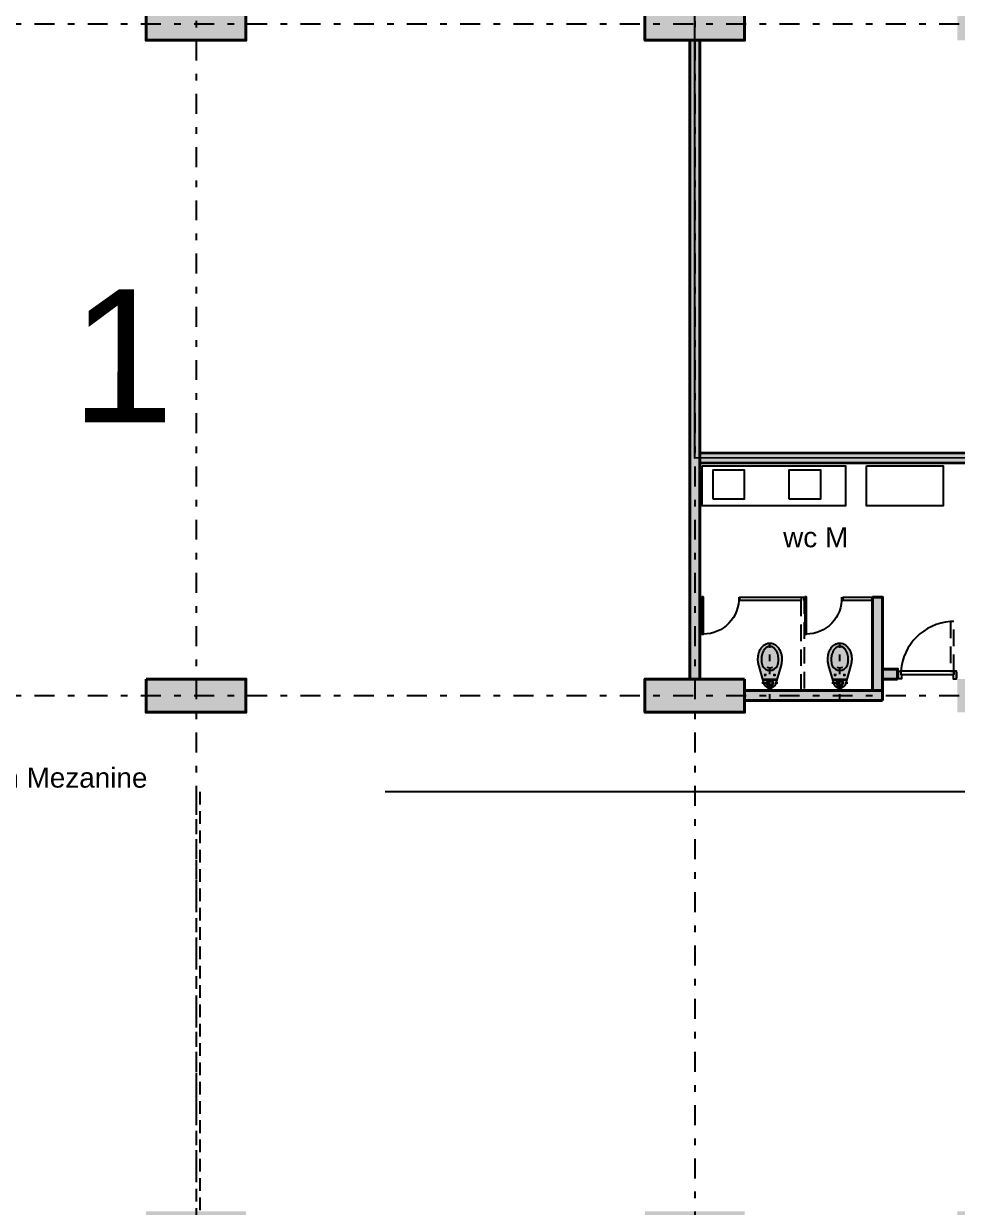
# Model space of a CAD drawing. Header units: millimetres. Extents: x 3781 to 4924, y 1639 to 1721.
# Drawn here: x 3809.09 to 3823.12, y 1668.51 to 1686.3 of the extents above; entities that cross this region are included whole.
import ezdxf

# ---------------------------------------------------------------- set-up
doc = ezdxf.new("R2010")
doc.units = ezdxf.units.MM
for name, pattern in [('CENTER', [0.7, 0.3, -0.2, 0, -0.2]), ('DASHED2', [9.524999999999995, 6.349999999999998, -3.174999999999998]), ('HIDDEN', [0.375, 0.25, -0.125]), ('LLUVIAS', [10, 4, -2, 4])]:
    doc.linetypes.add(name, pattern=pattern)
doc.layers.get('Defpoints').update_dxf_attribs({"color": 255})
for name, color, linetype in [('1amobla', 2, 'Continuous'), ('AMOBLAMIENTO', 1, 'Continuous'), ('EJE-ESTRUCTURA', 1, 'CENTER'), ('F-2', 2, 'Continuous'), ('HACHTCOLUMNA', 250, 'Continuous'), ('JCA_HATCH 254', 252, 'Continuous'), ('MUEBLE', 1, 'Continuous'), ('PROYECCION', 1, 'DASHED2')]:
    doc.layers.add(name, color=color, linetype=linetype)
doc.layers.add('DIM-25', color=1, linetype='Continuous', plot=False)
for name, color, linetype, lineweight in [('Estructura', 6, 'Continuous', 40), ('Muro', 4, 'Continuous', 40), ('TEXTOS', 7, 'Continuous', 20)]:
    doc.layers.add(name, color=color, linetype=linetype, lineweight=lineweight)
doc.styles.get("Standard").update_dxf_attribs({"font": 'arial.ttf'})

# ---------------------------------------------------------------- blocks, each defined once
blk = doc.blocks.new('estructura etapa 3')
at = {"layer": 'HACHTCOLUMNA'}
h = blk.add_hatch(color=256, dxfattribs=at)
h.paths.add_polyline_path([(-91.65052479424082, -6658.123952498036), (-91.65052483163788, -6657.623952492478), (-92.34962468142191, -6657.623952492692), (-92.34962464402486, -6658.123952498251)])
h.paths.add_polyline_path([(-49.35360165399231, -6658.123953550201), (-49.35360165463851, -6657.623953544642), (-50.05450180622518, -6657.624073242631), (-50.05450180557898, -6658.124073248189)])
h.paths.add_polyline_path([(-56.05269290422109, -6658.123953548908), (-56.05269290486729, -6657.623953543349), (-56.75269290454423, -6657.624054381149), (-56.75269290389804, -6658.124054386707)])
h.paths.add_polyline_path([(-76.44963033445936, -6659.123953527316), (-76.94963033376087, -6659.123953525937), (-76.9496303338118, -6657.623953525355), (-76.44963033520833, -6657.623953526268)])
h.paths.add_polyline_path([(-83.94962466275808, -6659.123953526419), (-84.44962466205959, -6659.123953525041), (-84.44962466211052, -6657.623953524459), (-83.94962466350705, -6657.623953525372)])
h.paths.add_polyline_path([(-60.45199772839385, -6659.123953526823), (-60.95199772769581, -6659.123953525441), (-60.95199772774629, -6657.623953524859), (-60.45199772914327, -6657.623953525776)])
h.paths.add_polyline_path([(-67.94963033684814, -6659.123953523713), (-68.44963033614965, -6659.123953522334), (-68.44963033620058, -6657.623953521752), (-67.94963033759711, -6657.623953522665)])
h.paths.add_polyline_path([(-91.8500747383024, -6668.198768413866), (-91.85097488956569, -6667.598768198336), (-92.3500747393499, -6667.598781503685), (-92.34917458808638, -6668.198781719215)])
h.paths.add_polyline_path([(-49.35360165997224, -6668.198834775361), (-49.35360165969462, -6667.598834775361), (-49.85360166074236, -6667.598833612342), (-49.85360166101998, -6668.198833612343)])
h.paths.add_polyline_path([(-56.15447406834653, -6668.148833038669), (-56.15447406899273, -6667.648833033111), (-56.85356531954483, -6667.649075604333), (-56.85356531889863, -6668.149075609892)])
h.paths.add_polyline_path([(-59.95199772806779, -6667.648834198664), (-59.95199772878357, -6668.148834196337), (-61.45199772983131, -6668.148834197909), (-61.45199772876629, -6667.648834201169)])
h.paths.add_polyline_path([(-75.94963033499096, -6667.648834198664), (-75.94963033570673, -6668.148834196337), (-77.44963033675447, -6668.148834197915), (-77.44963033568945, -6667.648834201173)])
h.paths.add_polyline_path([(-68.9496303369873, -6667.648834196665), (-68.94963033537522, -6668.148834193871), (-67.44963033560805, -6668.148834194158), (-67.44963033675447, -6667.648834196951)])
h.paths.add_polyline_path([(-84.94963033851843, -6667.648834198664), (-84.9496303378022, -6668.148834196337), (-83.44963033675447, -6668.148834197913), (-83.44963033781994, -6667.648834201173)])
h.paths.add_polyline_path([(-91.85007473830262, -6676.198714255436), (-91.85007473830262, -6675.598714255436), (-92.34917458808661, -6675.598833980074), (-92.34917458808661, -6676.198833980075)])
h.paths.add_polyline_path([(-49.35360166367525, -6676.19883419188), (-49.35360166339763, -6675.598834191882), (-49.85360166444536, -6675.598834192097), (-49.85360166472299, -6676.198834192096)])
h.paths.add_polyline_path([(-56.15447406836017, -6676.148834216151), (-56.15447406900614, -6675.648834210593), (-56.75356531955811, -6675.64883419414), (-56.75356531891191, -6676.148834199698)])
h.paths.add_polyline_path([(-59.95199772438798, -6675.648834197268), (-59.95199772475451, -6676.148834194008), (-61.45199772603507, -6676.148834196047), (-61.45199772462081, -6675.648834197444)])
h.paths.add_polyline_path([(-75.94963033131114, -6675.648834197268), (-75.94963033167767, -6676.148834194008), (-77.44963033295824, -6676.14883419605), (-77.44963033154397, -6675.648834197447)])
h.paths.add_polyline_path([(-68.94963033179408, -6675.648834195734), (-68.94963033064766, -6676.148834194337), (-67.44963033076408, -6676.148834193225), (-67.44963033214333, -6675.648834194855)])
h.paths.add_polyline_path([(-84.94963034219415, -6675.648834197267), (-84.94963034182763, -6676.148834194008), (-83.44963034054706, -6676.14883419605), (-83.44963034196132, -6675.648834197447)])
h.paths.add_polyline_path([(-91.84714941676873, -6686.298775267753), (-91.85051282815846, -6685.698774462428), (-92.34961267794267, -6685.698773428964), (-92.34624926655272, -6686.298774234288)])
h.paths.add_polyline_path([(-49.35447406836727, -6686.298714517593), (-49.35360166807266, -6685.698714517594), (-49.85360166912039, -6685.698714501338), (-49.85447406941501, -6686.298714501339)])
h.paths.add_polyline_path([(-56.15447406836745, -6686.248834233877), (-56.15447406901365, -6685.748834228319), (-56.75356531956538, -6685.748834211868), (-56.75356531891919, -6686.248834217427)])
h.paths.add_polyline_path([(-59.95199772341482, -6685.748834215987), (-59.95199772366493, -6686.248834213194), (-61.45199772401418, -6686.248834215234), (-61.45199772283274, -6685.748834216163)])
h.paths.add_polyline_path([(-75.94963033033798, -6685.748834215987), (-75.94963033058809, -6686.248834213194), (-77.44963033093734, -6686.248834215237), (-77.4496303297559, -6685.748834216167)])
h.paths.add_polyline_path([(-68.94963033303281, -6685.748834214453), (-68.94963033130432, -6686.248834212125), (-67.44963033142074, -6686.248834210548), (-67.44963033279998, -6685.748834212411)])
h.paths.add_polyline_path([(-84.94963034316731, -6685.748834215987), (-84.9496303429172, -6686.248834213194), (-83.44963034256796, -6686.248834215237), (-83.44963034374939, -6685.748834216167)])
h.paths.add_polyline_path([(-49.35315161146889, -6694.294436561979), (-49.35360165463851, -6693.698920625079), (-49.8545017768505, -6693.698741702064), (-49.8540517336811, -6694.294257638963)])
h.paths.add_polyline_path([(-56.05360165399372, -6694.248831171114), (-56.05360165463969, -6693.748831165555), (-56.75269290582685, -6693.748781044401), (-56.75269290518088, -6694.24878104996)])
h.paths.add_polyline_path([(-91.65052481364307, -6694.248821470252), (-91.65052481428881, -6693.748821464693), (-92.34962466436525, -6693.748831164716), (-92.34962466371906, -6694.248831170275)])
h.paths.add_polyline_path([(-59.95199772487774, -6693.748833026099), (-59.95199772512831, -6694.248833023305), (-61.45199772547755, -6694.248833025344), (-61.45199772429567, -6693.748833026275)])
h.paths.add_polyline_path([(-75.94963032526482, -6693.748834201318), (-75.94963032586463, -6694.248834199689), (-77.44963032644671, -6694.248834200334), (-77.4496303251484, -6693.748834201268)])
h.paths.add_polyline_path([(-68.94963033087049, -6693.748834198155), (-68.94963032937437, -6694.248834196758), (-67.44963032937437, -6694.248834196578), (-67.44963032993917, -6693.748834197975)])
h.paths.add_polyline_path([(-84.94963034374939, -6693.748831169256), (-84.94963034314958, -6694.248831167626), (-83.4496303425675, -6694.248831168272), (-83.4496303438658, -6693.748831169205)])
h.paths.add_polyline_path([(-49.35776796243806, -6703.973684038515), (-49.35316311038366, -6703.373684038515), (-49.85404024317143, -6703.373987440974), (-49.8586450952256, -6703.973987440974)])
h.paths.add_polyline_path([(-56.05360165399395, -6703.923835747391), (-56.05360165463992, -6703.423835741832), (-56.75273400298954, -6703.424072574053), (-56.75273400234335, -6703.924072579612)])
h.paths.add_polyline_path([(-67.9496303576999, -6704.924075048131), (-67.94963035834837, -6703.424075044247), (-68.44963035939611, -6703.424075040889), (-68.44963035874764, -6704.924075044775)])
h.paths.add_polyline_path([(-91.65052481364307, -6703.92383574791), (-91.65052481428881, -6703.423835742351), (-92.34966752073262, -6703.423835738951), (-92.34966752008665, -6703.92383574451)])
h.paths.add_polyline_path([(-61.84720662715324, -6703.423835743541), (-60.34720663041378, -6703.423835744186), (-60.34720663062888, -6703.923835745234), (-61.84720662736879, -6703.923835744588)])
h.paths.add_polyline_path([(-83.94962464132084, -6704.92407504017), (-83.94962464196658, -6703.424075043429), (-84.44962464301432, -6703.424075043645), (-84.44962464236858, -6704.924075040384)])
h.paths.add_polyline_path([(-76.44963031215582, -6704.924075040624), (-76.44963031280156, -6703.424075043886), (-76.9496303138493, -6703.4240750441), (-76.94963031320356, -6704.924075040841)])
h.paths.add_polyline_path([(-49.35360165399231, -6711.948833174153), (-49.35360165463851, -6711.448833168596), (-50.05360165568629, -6711.44883308894), (-50.0536016550401, -6711.948833094499)])
h.paths.add_polyline_path([(-55.95360165399381, -6711.948833094221), (-55.95360165464001, -6711.448833088664), (-56.65360165568779, -6711.448833088879), (-56.6536016550416, -6711.948833094438)])
h.paths.add_polyline_path([(-91.6496246626715, -6711.948833076518), (-91.6496246633177, -6711.448833070961), (-92.3496246643657, -6711.44883197644), (-92.34962466371951, -6711.948831981999)])
h.paths.add_polyline_path([(-60.951997710299, -6711.948833015158), (-60.95200339290193, -6709.548833076966), (-60.45200339185419, -6709.548833077181), (-60.45199770925126, -6711.948833015374)])
h.paths.add_polyline_path([(-68.44963032069029, -6709.548833077413), (-68.44963031985947, -6711.948833015374), (-67.94963031997611, -6711.948833017021), (-67.94963032092335, -6709.548833076733)])
h.paths.add_polyline_path([(-76.94963031061309, -6709.548833077415), (-76.94963030978226, -6711.948833015374), (-76.44963030989868, -6711.948833017022), (-76.44963031084592, -6709.548833076734)])
h.paths.add_polyline_path([(-83.94962465720198, -6709.548833077073), (-83.94962465803303, -6711.948833013726), (-84.44962465791662, -6711.948833015374), (-84.44962465696915, -6709.548833076393)])
at = {"layer": 'EJE-ESTRUCTURA'}
for p, q in [((-68.1996303369009, -6655.354214753336), (-68.19963036446904, -6714.91414797554)), ((-60.70200336861387, -6655.354214752224), (-60.70200339473047, -6714.914148188363)), ((-60.7019977284466, -6655.354214753336), (-60.7019977560152, -6714.91414797554)), ((-93.02815777676403, -6675.898834195637), (-46.501522330272, -6675.898834197281)), ((-93.0281577777954, -6685.998834213366), (-46.501522330272, -6685.998834215009))]:
    blk.add_line(p, q, dxfattribs=at)
at = {"layer": 'Estructura'}
for points in [[(-68.94963033179408, -6675.648834195734), (-68.94963033064766, -6676.148834194337), (-67.44963033076408, -6676.148834193225), (-67.44963033214333, -6675.648834194855)], [(-59.95199772438798, -6675.648834197268), (-59.95199772475451, -6676.148834194008), (-61.45199772603507, -6676.148834196047), (-61.45199772462081, -6675.648834197444)], [(-68.94963033303281, -6685.748834214453), (-68.94963033130432, -6686.248834212125), (-67.44963033142074, -6686.248834210548), (-67.44963033279998, -6685.748834212411)], [(-59.95199772341482, -6685.748834215987), (-59.95199772366493, -6686.248834213194), (-61.45199772401418, -6686.248834215234), (-61.45199772283274, -6685.748834216163)]]:
    blk.add_lwpolyline(points, close=True, dxfattribs=at)
blk = doc.blocks.new('INODORO')
at = {"layer": 'AMOBLAMIENTO'}
h = blk.add_hatch(color=255, dxfattribs=at)
edge = h.paths.add_edge_path()
edge.add_line((0.167138879916763, 0.3874542567732533), (0.0841340761049431, 0.1014604439486232))
edge.add_arc((0.0166338178486854, 0.1199999999093961), 0.0700000000000085, 269.9999996867988, 344.64191253289164, ccw=False)
edge.add_line((0.0166338174658449, 0.0499999999087777), (-0.0166338174676777, 0.0500000000906038))
edge.add_arc((-0.016633817085733, 0.1200000000917498), 0.0699999999999481, 195.3580868407373, 269.99999968683017, ccw=False)
edge.add_line((-0.08413407554513701, 0.1014604448682803), (-0.1671388762304913, 0.3874542586008414))
edge.add_arc((0.1445241762276623, 0.4779091156929099), 0.3245241738887575, 179.9999996868257, 196.1844647994607, ccw=False)
edge.add_arc((0.1445241762258433, 0.4779091156929099), 0.3245241738885062, 162.8823672647612, 179.9999996868052, ccw=False)
edge.add_arc((0.0735606987828419, 0.4997642400489898), 0.2502714864526803, 143.3683697551233, 162.8823672647904, ccw=False)
edge.add_arc((0.0285611388035818, 0.5332224222456718), 0.1941964442831833, 119.1220158624026, 143.3683697551146, ccw=False)
edge.add_arc((2.9203875e-09, 0.5844902877188362), 0.1355097122808655, 89.99999968678691, 119.12201586236091, ccw=False)
edge.add_arc((2.9203875e-09, 0.5844902877179265), 0.1355097122805724, 60.877983511279126, 89.9999996868533, ccw=False)
edge.add_arc((-0.0285611335220324, 0.5332224225594473), 0.1941964442830499, 36.63162961851879, 60.87798351123172, ccw=False)
edge.add_arc((-0.0735606938687283, 0.4997642408529829), 0.2502714864527536, 17.117632108836688, 36.631629618503325, ccw=False)
edge.add_arc((-0.1445241715509269, 0.4779091172708834), 0.3245241738884838, -3.131308972115221e-07, 17.117632108913824, ccw=False)
edge.add_arc((-0.1445241715500174, 0.4779091172695189), 0.3245241738885833, 343.81552050504206, 359.9999996868814, ccw=False)
blk.add_hatch(color=255, dxfattribs=at).paths.add_polyline_path([(0.0249999999987267, 0.0500000000006367), (-0.0250000000005457, 0.0500000000020009), (-0.0250000000014552, 0), (0.0249999999996362, 4.547e-13)])
at = {"layer": 'AMOBLAMIENTO', "extrusion": (-1.5566525472e-06, -4.4737095447e-06, 0.9999999999887814)}
for p, q in [((-0.0512779855508256, 0.2400000002935485, 13.501742092681), (-0.0887220123605062, 0.2400000004986396, 13.50174203439367)), ((-0.0699999990584388, 0.2212779869937549, 13.50174197978049), (-0.069999998852893, 0.2587220138016164, 13.50174214729419)), ((0.0512779876389118, 0.2399999997337545, 13.50174225232502), (0.0887220144476828, 0.2399999995291182, 13.50174231061236)), ((0.0700000009418886, 0.2212779862279603, 13.50174219771184), (0.0700000011456155, 0.2587220130349124, 13.50174236522554)), ((0.1029590844498784, 0.169999999450738, 13.50174201961486), (-0.1029590831250857, 0.1700000005789661, 13.50174169907182)), ((-0.0237486835449659, 0.1640000001457338, 13.50174179553264), (-0.1013111289695416, 0.1640000005691036, 13.50174167479486)), ((0.1013111302281118, 0.1639999994617938, 13.50174199020731), (0.0237486848026833, 0.1639999998856183, 13.50174186946954))]:
    blk.add_line(p, q, dxfattribs=at)
at = {"layer": 'AMOBLAMIENTO', "extrusion": (-1.5566525472e-06, -4.4737095447e-06, 0.9999999999887814), "flags": 128}
for points, elevation in [([(0.1671388799180908, 0.3874542567674592), (0.0841340761063266, 0.1014604439433082, -0.0167011858539135), (0.0827460431519839, 0.0969962248799978, -0.0228064528630514), (0.0803759648998266, 0.0910701072474405, -0.0218209622997338), (0.0776118789034668, 0.0856244843505995, -0.0347514792471935), (0.0722630478320732, 0.0775101332194199, -0.0365712911506086), (0.065478668989913, 0.0698583952563556, -0.0439883392274098), (0.055953944524454, 0.0620868957062605, -0.0521847935260016), (0.0431115439781712, 0.0552008485319434, -0.0824963867723115), (0.0207382643283103, 0.0501204355199821, -0.0146682033006329), (0.016633817465493, 0.049999999907792), (-0.0166338174681699, 0.0500000000892362, -0.083908947042246), (-0.0396378349518565, 0.0538878592796746, -0.0986986279768356), (-0.0632296782828643, 0.0677618366508902, -0.0824963867874234), (-0.0776167863289649, 0.0856331925254456, -0.0521847935286534), (-0.0834107733392284, 0.0990038548847728, -0.0091466910465832), (-0.0841340755424673, 0.1014604448637169), (-0.1671388762315909, 0.3874542585969077, -0.0384382318810308), (-0.1773120912419022, 0.436227508481503, -0.0322098651645196), (-0.179999997662262, 0.4779091174592618, -0.0043562944650778), (-0.1799507307570857, 0.4835636869435682, -0.0347539822823099), (-0.1760397497963983, 0.5284532426546146, -0.0218184611944585), (-0.1704152023055578, 0.5561978587393114, -0.0137793666262375), (-0.1656243812009251, 0.573427761838207, -0.0090242503766358), (-0.1628101955625901, 0.5820115332269507, -0.0228039516042641), (-0.1543373170048916, 0.6031968815550527, -0.0218209623747577), (-0.1444549128022155, 0.6226666811719203, -0.0315147983743547), (-0.1272792173413599, 0.6490932225697252, -0.0032331399943346), (-0.1257677262995335, 0.6510988845571141, -0.0365712911242686), (-0.1069463219407443, 0.6723266531382831, -0.0439883392046276), (-0.0805225559546658, 0.693886688675776, -0.0220501206487333), (-0.0659486565789375, 0.7028695782688371, -0.0301025395815668), (-0.05125606195865599, 0.7099322979612929, -0.0824963867841922), (-0.0079446084483641, 0.7197669127161005, -0.0146663661885284), (3.6587572e-09, 0.719999999991422, -0.0839082790123927), (0.0445320610557226, 0.7124737941473592, -0.0433837691539921), (0.0659486637128932, 0.7028695775453342, -0.0550790149373282), (0.1007063471003309, 0.6781437026464371, -0.0508149280683712), (0.1272792238852709, 0.6490932211777436, -0.0315497034242814), (0.1444720595537028, 0.6226362692529773, -0.0521855455748661), (0.1651875980231962, 0.5748313444857477, -0.0014683863351956), (0.1656243869217695, 0.5734277600260388, -0.0425164554927479), (0.1773120686760742, 0.5195909348136257, -0.0322100287174995), (0.1800000023387562, 0.4779091154888416, -0.0043571310662072), (0.1799507165077342, 0.4722534601760911, -0.0347522301866887), (0.1760399391368104, 0.4273661615002933, -0.0218196117753596), (0.1704151328853481, 0.3996200761491883, -0.0097069137479181), (0.167138857705388, 0.3874541802362085)], 13.50184572046907), ([(2.10209143665e-05, 0.6700604028757108, 0.0146663662201114), (-0.0049980160714407, 0.6699131491592321, 0.0824963867754862), (-0.0323601810299641, 0.6637000962787579, 0.0447953269140428), (-0.0459570889083387, 0.6566657190582808, 0.0073747332536994), (-0.0496328151280998, 0.6542484947989952, 0.0439883391764525), (-0.0699262428530629, 0.6376904075384654, 0.0365712911168267), (-0.0843810639122695, 0.6213875009867291, 0.0188768098917693), (-0.0908717233557279, 0.6121897254497327, 0.015864262478818), (-0.0979042313401942, 0.6005909817039088, 0.0218209623995093), (-0.1063467931616888, 0.5839578847887129, 0.0228039516112901), (-0.11358519381172, 0.5658591904561657, 0.0179099563173766), (-0.1180962050232618, 0.5512265233249379, 0.0048944974453076), (-0.1195818378695009, 0.5454905562712559, 0.0218184611920648), (-0.124827357386251, 0.5196155991474912, 0.0347539822809637), (-0.1284747844892388, 0.477751068541692, 0.0043562944693063), (-0.1285207313875723, 0.4724775501558188, 0.0322098651650438), (-0.126013958070092, 0.4336047886186073, 0.0336196500379373), (-0.1180962058839448, 0.3937285768771058, 0.0103533777945605), (-0.1156160600690441, 0.3852294822167833, 0.0084883444845169), (-0.1133215334037229, 0.3783427035490652)], 13.50174109866126), ([(0.1133635720422624, 0.3783427023080597, 0.0009349440113181), (0.1136277496650072, 0.3790973919334771, 0.0179081190670982), (0.1181382446900456, 0.3937285755838043, 0.0048942608912736), (0.1196238084346395, 0.3994642646617991, 0.0218196117238312), (0.1248695692754063, 0.4253405920407407, 0.0347522301599872), (0.1285168065081305, 0.4672030177138213, 0.0043571310470062), (0.1285627710560046, 0.4724775487488305, 0.032210028726899), (0.1260559723300845, 0.5113505064617754, 0.0336194864654326), (0.1181382455515812, 0.5512265220270888, 0.0103527910675619), (0.1156582502073494, 0.5597251381185752, 0.0521855455776311), (0.0979609155770011, 0.6005650010045886, 0.0158991415559226), (0.0909137645516698, 0.6121897244565649, 0.0665105114334335), (0.0651759842235907, 0.6421578962907079, 0.0403733848146336), (0.0459991305885239, 0.6566657185562396, 0.0580937513201958), (0.0281543067209428, 0.6653056955411218, 0.0839082790044594), (2.10209143665e-05, 0.6700604028757108)], 13.50174109866127)]:
    blk.add_lwpolyline(points, format="xyb", dxfattribs=dict(at, elevation=elevation))
at = {"layer": 'AMOBLAMIENTO', "linetype": 'HIDDEN', "ltscale": 0.25, "extrusion": (-1.5566525472e-06, -4.4737095447e-06, 0.9999999999887814), "elevation": 13.50174109866126}
for points in [[(2.10175234599e-05, -0.1499395971131048), (2.10215969494e-05, 0.7200604028791215)], [(-0.1199789826137919, 0.1200604028850315), (0.1200210176653818, 0.1200604028813935)]]:
    blk.add_lwpolyline(points, dxfattribs=at)
at = {"layer": 'AMOBLAMIENTO', "extrusion": (-1.5566525472e-06, -4.4737095447e-06, 0.9999999999887814), "elevation": 13.50174109866127}
blk.add_lwpolyline([(0.0250210175254287, 0.0500604028859863), (-0.0249789824728811, 0.0500604028855315), (-0.0249789824750483, 6.04028866683e-05), (0.025021017524171, 6.04028866683e-05)], close=True, dxfattribs=at)
at = {"layer": 'AMOBLAMIENTO', "extrusion": (-1.556652547174008e-06, -4.473709544709044e-06, 0.9999999999887812)}
blk.add_ellipse((2.1245228e-09, 0.438210434820121, 13.50174305923893), major_axis=(0.1210894758802731, -0.0421337682255033), ratio=0.9999999999887806, start_param=3.962815268545562, end_param=6.131667520141916, dxfattribs=at)
at = {"layer": 'AMOBLAMIENTO', "extrusion": (-1.556652547168421e-06, -4.473709544710988e-06, 0.9999999999887813)}
blk.add_ellipse((2.1245228e-09, 0.438210434820121, 13.50174305923893), major_axis=(0.08626053019274069, -0.0300148395202315), ratio=0.9999999999887816, start_param=4.528682651413999, end_param=5.565800137270519, dxfattribs=at)
at = {"layer": 'AMOBLAMIENTO', "extrusion": (-1.556652547069511e-06, -4.473709544810609e-06, 0.9999999999887813)}
for centre in [(-0.0699999989565754, 0.2400000003976856, 13.50174206353734), (0.07000000104375201, 0.2399999996282531, 13.50174228146869)]:
    blk.add_ellipse(centre, major_axis=(0.0056667529156613, -0.0019717787378508), ratio=0.9999999999887814, dxfattribs=at)
at = {"layer": 'AMOBLAMIENTO', "extrusion": (-1.556652547155208e-06, -4.473709544715585e-06, 0.9999999999887815)}
blk.add_ellipse((3.881837e-10, 0.120000000015807, 13.50174163565786), major_axis=(0.0472229409644698, -0.0164314894835613), ratio=0.9999999999887814, dxfattribs=at)
at = {"layer": 'AMOBLAMIENTO', "extrusion": (-1.556652547174209e-06, -4.473709544708974e-06, 0.9999999999887813)}
blk.add_ellipse((3.881837e-10, 0.120000000015807, 13.50174163565786), major_axis=(0.0425006468680414, -0.014788340535414), ratio=0.9999999999887812, dxfattribs=at)
at = {"layer": 'AMOBLAMIENTO', "extrusion": (-1.556652547156365e-06, -4.473709544715183e-06, 0.9999999999887816)}
blk.add_ellipse((3.881837e-10, 0.120000000015807, 13.50174163565786), major_axis=(0.0330560586750786, -0.011502042638485), ratio=0.9999999999887814, dxfattribs=at)
blk = doc.blocks.new('PUERTA BAÑOS')
at = {"layer": 'AMOBLAMIENTO'}
h = blk.add_hatch(color=255, dxfattribs=at)
edge = h.paths.add_edge_path()
edge.add_line((-0.0074999999487773, 0.0024999998868225), (-0.0075031825107885, -0.6277996641574646))
edge.add_arc((-0.01250318248631676, -0.6277996643612159), 0.004999999975528264, -89.99999766574399, 2.3348184754468093e-06, ccw=False)
edge.add_line((-0.0125031822826145, -0.6327996643367442), (-0.0325031823012978, -0.6327996648610679))
edge.add_arc((-0.03250318250481996, -0.627799664827046), 0.005000000034021905, 180.0000023323223, 270.0000023321921, ccw=False)
edge.add_line((-0.0375031825388419, -0.6277996650305795), (-0.0374999998602448, -0.002500000990949047))
edge.add_arc((-0.03249999982656623, -0.002500000845348063), 0.005000000033678566, 90.00000166789118, 180.0000016684638, ccw=False)
edge.add_line((-0.0324999999721172, 0.0024999991883305), (-0.0074999999487773, 0.0024999998868225))
for p, q in [((1.137e-13, 9.095e-13), (-0.0050000000047135, -5.77529e-11)), ((1.7461161e-09, -0.0599999999967622), (1.137e-13, 9.095e-13)), ((-0.029999999795109, -0.0050000008186544), (-0.0299999993294478, -0.0200000007744166)), ((-0.0050000000047135, -5.77529e-11), (-0.0250000000233399, -6.984919e-10)), ((-0.024999999324848, -0.0250000006626579), (-0.0049999993062784, -0.0250000000801265)), ((-0.0049999993062784, -0.0250000000801265), (-0.0050000000047135, -5.77529e-11)), ((-0.0050000000047135, -5.77529e-11), (-0.0049999982584836, -0.0600000001127228)), ((-0.0049999982584836, -0.0600000001127228), (1.7461161e-09, -0.0599999999967622))]:
    blk.add_line(p, q, dxfattribs=at)
blk.add_lwpolyline([(-0.0074999999487773, 0.0024999998868225), (-0.0075031825107885, -0.6277996641574646, -0.4142135623759698), (-0.0125031822826145, -0.6327996643367442), (-0.0325031823012978, -0.6327996648610679, -0.4142135623724264), (-0.0375031825388419, -0.6277996650305795), (-0.0374999998602448, -0.002500000990949, -0.4142135623760223), (-0.0324999999721172, 0.0024999991883305)], format="xyb", close=True, dxfattribs=at)
blk.add_circle((-0.0224999996133875, -0.0125000005932634), 0.0025000000013434, dxfattribs=at)
at = {"layer": 'AMOBLAMIENTO', "ltscale": 0.1}
blk.add_arc((-0.034025017172155, -0.0259464447144637), 0.6068551286275402, 177.548312870002, 270.1436830651604, dxfattribs=at)
at = {"layer": 'AMOBLAMIENTO'}
for centre, radius, start, end in [((-0.0249999997905093, -0.0050000006435766), 0.0050000000026502, 90.00000155563731, 180.0000015586185), ((-0.0249999993247343, -0.020000000658456), 0.0050000000028146, 180.00000155562, 270.0000015556374)]:
    blk.add_arc(centre, radius, start, end, dxfattribs=at)

msp = doc.modelspace()

# ---------------------------------------------------------------- hatches: boundary and pattern name
at = {"layer": 'JCA_HATCH 254', "linetype": 'HIDDEN', "ltscale": 0.3, "true_color": 0x636466}
h = msp.add_hatch(color=251, dxfattribs=at)
h.dxf.hatch_style = 1
h.paths.add_polyline_path([(3819.099210590615, 1686.052895687848), (3819.099216245282, 1676.452884762631), (3819.249220446734, 1676.452884757992), (3819.249214792184, 1686.052895683206)])
h = msp.add_hatch(color=251, dxfattribs=at)
h.dxf.hatch_style = 1
h.paths.add_polyline_path([(3828.193149801204, 1679.850519897491), (3828.193149801386, 1679.700515366234), (3819.249166148276, 1679.698696321328), (3819.249166148098, 1679.848700857008)])
h = msp.add_hatch(color=251, dxfattribs=at)
h.dxf.hatch_style = 1
h.paths.add_polyline_path([(3821.847509908666, 1677.682844458286), (3821.997514440272, 1677.682844458455), (3821.997501364067, 1676.278293097119), (3821.847496830947, 1676.278293098116)])
h = msp.add_hatch(color=251, dxfattribs=at)
h.dxf.hatch_style = 1
h.paths.add_polyline_path([(3822.22263791968, 1676.452918574778), (3822.222637919862, 1676.602923106035), (3821.997504386123, 1676.602900565951), (3821.997504385945, 1676.45289603027)])
h = msp.add_hatch(color=251, dxfattribs=at)
h.dxf.hatch_style = 1
h.paths.add_polyline_path([(3821.997501363892, 1676.12828924828), (3821.997501364074, 1676.278293779536), (3819.924218345681, 1676.277887029637), (3819.924218345503, 1676.127882493956)])

# ---------------------------------------------------------------- linework, layer by layer
at = {"layer": '1amobla', "color": 7, "linetype": 'Continuous', "ltscale": 0.3, "true_color": 0xffffff}
msp.add_lwpolyline([(3786.141255201112, 1704.505407715622), (3830.370852063386, 1704.505821033226), (3830.376963582448, 1676.12718330801), (3826.86152900339, 1676.12759653049), (3826.861513725579, 1679.77524680144), (3819.174215508399, 1679.773698555634), (3819.174218334879, 1694.302884777745), (3786.141255201112, 1694.302856583395), (3786.141255201112, 1704.505407715622)], dxfattribs=at)
at = {"layer": 'AMOBLAMIENTO'}
for points in [[(3819.287670852319, 1679.656353489076), (3821.443026932242, 1679.656352461461), (3821.44302692139, 1679.056352459505), (3819.2876708417, 1679.056353489914)], [(3821.75579912886, 1679.656353489076), (3822.910140281002, 1679.656352461461), (3822.91014027015, 1679.056352459505), (3821.75579911824, 1679.056353489914)], [(3819.451361535667, 1679.156760925298), (3819.451361539349, 1679.594583068845), (3819.918411791948, 1679.594583063521), (3819.918411789663, 1679.156760921604)], [(3820.595839946557, 1679.156760924365), (3820.595839950239, 1679.594583067912), (3821.062890202837, 1679.594583062588), (3821.062890200553, 1679.15676092067)], [(3820.77599560002, 1677.633543452843), (3819.850128243841, 1677.633550550598), (3819.850128243164, 1677.683648054181), (3820.775995599343, 1677.68364095759)], [(3821.845995723944, 1677.633549944809), (3821.406988601525, 1677.63355530602), (3821.406988600848, 1677.683652809603), (3821.845995723267, 1677.683647449556)]]:
    msp.add_lwpolyline(points, close=True, dxfattribs=at)
at = {"layer": 'DIM-25'}
msp.add_arc((3823.082145029987, 1676.50705241192), 0.8127627946678935, 94.40440547530179, 175.5422312351688, dxfattribs=at)
msp.add_arc((3823.082145029987, 1676.50705241192), 0.8127627946678935, 94.40440547530179, 175.5422312351688, dxfattribs=at)
at = {"layer": 'F-2'}
for points in [[(3822.221136703599, 1676.557547752476), (3822.233812760073, 1676.55754775236), (3822.233812760539, 1676.470402877159), (3822.221136704297, 1676.470402875879)], [(3822.221136703599, 1676.557547752476), (3822.233812760073, 1676.55754775236), (3822.233812760539, 1676.470402877159), (3822.221136704297, 1676.470402875879)], [(3822.284516985967, 1676.519519583511), (3822.284516986892, 1676.457726820794), (3822.233812761459, 1676.457726819637), (3822.233812761008, 1676.570223810231), (3822.271840929966, 1676.57022380976), (3822.271840929493, 1676.519519584794), (3822.284516985967, 1676.519519583511)], [(3822.284516985967, 1676.519519583511), (3822.284516986892, 1676.457726820794), (3822.233812761459, 1676.457726819637), (3822.233812761008, 1676.570223810231), (3822.271840929966, 1676.57022380976), (3822.271840929493, 1676.519519584794), (3822.284516985967, 1676.519519583511)], [(3823.057756516721, 1676.519519582122), (3823.057756516714, 1676.457726818357), (3823.108460742612, 1676.457726818118), (3823.108460741695, 1676.570223808363), (3823.070432572737, 1676.570223808019), (3823.07043257273, 1676.519519583402), (3823.057756516721, 1676.519519582122)], [(3823.057756516721, 1676.519519582122), (3823.057756516714, 1676.457726818357), (3823.108460742612, 1676.457726818118), (3823.108460741695, 1676.570223808363), (3823.070432572737, 1676.570223808019), (3823.07043257273, 1676.519519583402), (3823.057756516721, 1676.519519582122)], [(3823.121136798632, 1676.557547750956), (3823.10846074076, 1676.557547751539), (3823.108460742157, 1676.470402874593), (3823.121136798166, 1676.470402874591)], [(3823.121136798632, 1676.557547750956), (3823.10846074076, 1676.557547751539), (3823.108460742157, 1676.470402874593), (3823.121136798166, 1676.470402874591)]]:
    msp.add_lwpolyline(points, dxfattribs=at)
msp.add_lwpolyline([(3823.07043257273, 1676.519519583402), (3823.070432572737, 1676.570223808019), (3822.271840929966, 1676.57022380976), (3822.271840929493, 1676.519519584794)], close=True, dxfattribs=at)
msp.add_lwpolyline([(3823.07043257273, 1676.519519583402), (3823.070432572737, 1676.570223808019), (3822.271840929966, 1676.57022380976), (3822.271840929493, 1676.519519584794)], close=True, dxfattribs=at)
at = {"layer": 'MUEBLE', "color": 1, "linetype": 'HIDDEN'}
for points in [[(3820.819499415761, 1676.273556632428), (3820.776002174659, 1676.273556632214), (3820.775995475332, 1677.683652038135), (3820.819492716434, 1677.68365203672)], [(3823.019728348004, 1676.570223808258), (3823.070432572737, 1676.570223808019), (3823.070432574476, 1677.317414996156), (3823.019728349277, 1677.317414996744)], [(3823.019728348004, 1676.570223808258), (3823.070432572737, 1676.570223808019), (3823.070432574476, 1677.317414996156), (3823.019728349277, 1677.317414996744)]]:
    msp.add_lwpolyline(points, close=True, dxfattribs=at)
at = {"layer": 'Muro'}
for points in [[(3819.099210590615, 1686.052895687848), (3819.099216245282, 1676.452884762631), (3819.249220446734, 1676.452884757992), (3819.249214792184, 1686.052895683206)], [(3828.193149801204, 1679.850519897491), (3828.193149801386, 1679.700515366234), (3819.249166148276, 1679.698696321328), (3819.249166148098, 1679.848700857008)], [(3821.847509908666, 1677.682844458286), (3821.997514440272, 1677.682844458455), (3821.997501364067, 1676.278293097119), (3821.847496830947, 1676.278293098116)], [(3822.22263791968, 1676.452918574778), (3822.222637919862, 1676.602923106035), (3821.997504386123, 1676.602900565951), (3821.997504385945, 1676.45289603027)], [(3821.997501363892, 1676.12828924828), (3821.997501364074, 1676.278293779536), (3819.924218345681, 1676.277887029637), (3819.924218345503, 1676.127882493956)]]:
    msp.add_lwpolyline(points, close=True, dxfattribs=at)
at = {"layer": 'PROYECCION', "color": 7, "linetype": 'LLUVIAS', "ltscale": 4, "true_color": 0xffffff}
msp.add_line((3830.522199039436, 1674.759075781985), (3786.141245243242, 1674.758212363295), dxfattribs=at)
at = {"layer": 'PROYECCION', "ltscale": 0.03}
msp.add_lwpolyline([(3811.735011782143, 1674.758207837594), (3811.735151670346, 1661.627329190409), (3811.685162636499, 1661.627589203135), (3811.685011682275, 1674.758207846733)], dxfattribs=at)

# ---------------------------------------------------------------- block references
at = {"layer": 'AMOBLAMIENTO', "linetype": 'HIDDEN', "ltscale": 0.0003, "xscale": -0.8784798838123746, "yscale": 0.8784798838123746, "zscale": 0.8784798838123746, "rotation": 359.9996939020151}
for p in [(3819.273781162433, 1677.68363966472), (3820.820418212538, 1677.683644420142)]:
    msp.add_blockref('PUERTA BAÑOS', p, dxfattribs=at)
at = {"layer": 'AMOBLAMIENTO', "extrusion": (0, 0, -1), "xscale": -1, "zscale": -1, "rotation": 359.99998417694}
for p in [(-3820.3043258597, 1676.273557805765, 13.5017417698692), (-3821.354325859699, 1676.273557805765, 13.5017417698692)]:
    msp.add_blockref('INODORO', p, dxfattribs=at)
at = {"layer": 'Muro'}
msp.add_blockref('estructura etapa 3', (3879.876216069132, 8362.201718976386), dxfattribs=at)

# ---------------------------------------------------------------- texts
at = {"layer": 'Defpoints', "color": 3}
msp.add_text('Piso 1', height=2, rotation=359.9331412327422, dxfattribs=at).set_placement((3803.582067219703, 1680.318266348488))
at = {"layer": 'TEXTOS'}
for s, rotation, p in [('wc M', 0.0668585570841427, (3820.50324598169, 1678.432698920435, -1.453955633223813e-06)), ('Proyeción Mezanine', 359.9331414428116, (3807.149450809248, 1674.823534355453))]:
    msp.add_text(s, height=0.3, rotation=rotation, dxfattribs=at).set_placement(p)

doc.saveas('drawing.dxf')
